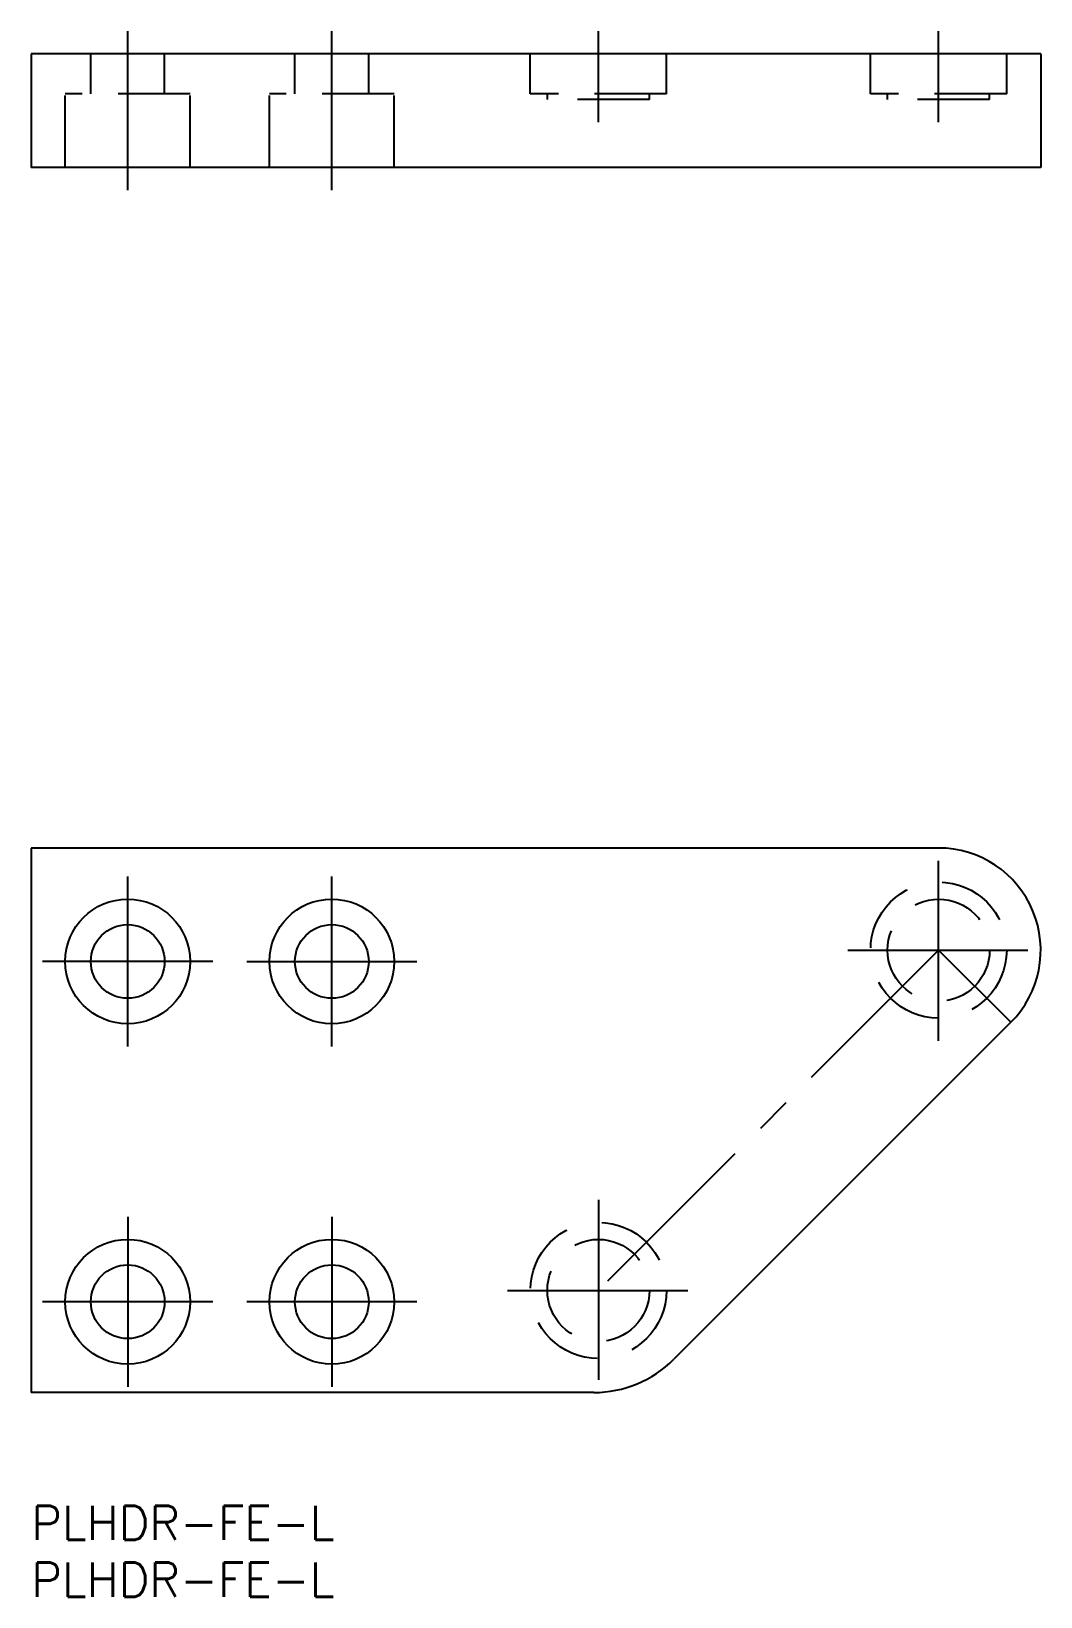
# Model space of a CAD drawing. Extents: x 0 to 89, y -8 to 130.
import ezdxf

# ---------------------------------------------------------------- set-up
doc = ezdxf.new("R2010")
doc.units = 0
doc.header["$LTSCALE"] = 0.5
doc.linetypes.add('CENTER', pattern=[50.8, 31.75, -6.35, 6.35, -6.35])
doc.linetypes.add('DASHED', pattern=[19.05, 12.7, -6.35])
for name, color, linetype in [('MSM_CENTER', 1, 'CENTER'), ('MSM_CONTINUOUS', 7, 'CONTINUOUS'), ('MSM_DASHED', 4, 'DASHED'), ('MSM_PART_NUMBER', 7, 'CONTINUOUS')]:
    doc.layers.add(name, color=color, linetype=linetype)
doc.styles.get("Standard").update_dxf_attribs({"font": 'txt.shx', "height": 3, "bigfont": 'bigfont.shx'})

msp = doc.modelspace()

# ---------------------------------------------------------------- linework, layer by layer
at = {"layer": 'MSM_CENTER'}
for p, q in [((8.5, 116), (8.5, 130)), ((26.5, 116), (26.5, 130)), ((50, 122), (50, 130)), ((80, 122), (80, 130)), ((80, 41), (80, 57)), ((8.5, 40.5), (8.5, 55.5)), ((26.5, 40.5), (26.5, 55.5)), ((80, 49), (50, 19)), ((72, 49), (88, 49)), ((80, 49), (86.36, 42.64)), ((16, 48), (1, 48)), ((19, 48), (34, 48)), ((50, 27), (50, 11)), ((8.5, 25.5), (8.5, 10.5)), ((26.5, 25.5), (26.5, 10.5)), ((16, 18), (1, 18)), ((34, 18), (19, 18)), ((42, 19), (58, 19))]:
    msp.add_line(p, q, dxfattribs=at)
at = {"layer": 'MSM_CONTINUOUS'}
for p, q in [((0, 128), (0, 118)), ((89, 128), (0, 128)), ((89, 128), (89, 118)), ((89, 118), (0, 118)), ((80, 58), (0, 58)), ((0, 58), (0, 10)), ((86.36, 42.64), (56.66, 12.93)), ((49.59, 10), (0, 10))]:
    msp.add_line(p, q, dxfattribs=at)
for centre, radius in [((8.5, 48), 5.5), ((26.5, 48), 5.5), ((8.5, 48), 3.25), ((26.5, 48), 3.25), ((8.5, 18), 5.5), ((26.5, 18), 5.5), ((8.5, 18), 3.25), ((26.5, 18), 3.25)]:
    msp.add_circle(centre, radius, dxfattribs=at)
for centre, radius, start, end in [((80, 49), 9, 315, 90), ((49.59, 20), 10, 270, 315)]:
    msp.add_arc(centre, radius, start, end, dxfattribs=at)
at = {"layer": 'MSM_DASHED'}
for p, q in [((5.25, 124.5), (5.25, 128)), ((11.75, 124.5), (11.75, 128)), ((23.25, 124.5), (23.25, 128)), ((29.75, 124.5), (29.75, 128)), ((44, 124.5), (44, 128)), ((56, 124.5), (56, 128)), ((74, 124.5), (74, 128)), ((86, 124.5), (86, 128)), ((3, 118), (3, 124.5)), ((14, 124.5), (3, 124.5)), ((14, 118), (14, 124.5)), ((21, 118), (21, 124.5)), ((32, 124.5), (21, 124.5)), ((32, 118), (32, 124.5)), ((56, 124.5), (44, 124.5)), ((45.5, 124), (45.5, 124.5)), ((54.5, 124), (54.5, 124.5)), ((86, 124.5), (74, 124.5)), ((75.5, 124), (75.5, 124.5)), ((84.5, 124), (84.5, 124.5)), ((54.5, 124), (45.5, 124)), ((84.5, 124), (75.5, 124))]:
    msp.add_line(p, q, dxfattribs=at)
for centre, radius in [((80, 49), 6), ((80, 49), 4.5), ((50, 19), 6), ((50, 19), 4.5)]:
    msp.add_circle(centre, radius, dxfattribs=at)

# ---------------------------------------------------------------- texts
at = {"layer": 'MSM_PART_NUMBER'}
for p in [(0, -3), (0, -8)]:
    msp.add_text('PLHDR-FE-L', height=3, dxfattribs=at).set_placement(p)

doc.saveas('drawing.dxf')
